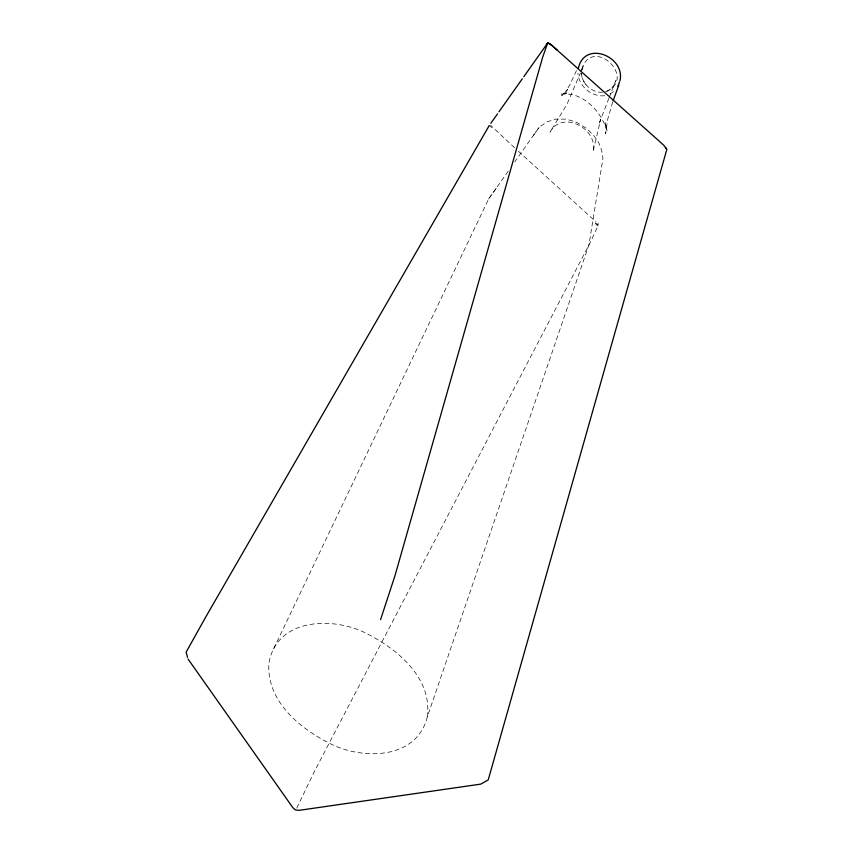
<?xml version="1.0" encoding="UTF-8"?>
<svg xmlns="http://www.w3.org/2000/svg" width="853" height="853" viewBox="0 0 853 853"><rect width="100%" height="100%" fill="white"/><g stroke="black" fill="none" stroke-linecap="round" stroke-linejoin="round"><path stroke-width="0.64" stroke-dasharray="4.26 3.2" d="M427.3 716.904C432.61 676.973 395.771 647.651 363.623 632.052C330.367 616.41 275.69 618.969 268.855 663.847C266.733 702.435 301.567 729.912 333.033 745.053C365.425 759.895 416.957 758.775 427.3 716.904L588.975 244.651L602.954 158.327L601.685 150.469L598.774 142.792L593.645 135.275L585.776 127.918L576.212 122.075L566.051 119.132L556.007 119.068L546.816 121.883L539.117 127.353L514.775 161.878M296.759 808.068L314.416 771.464L590.425 242.135L597.932 225.949L598.134 223.123M612.678 102.051L607.528 119.9L605.651 133.686L606.12 127.907L605.118 122.043L607.027 130.402C600.907 111.327 582.887 91.452 561.263 94.129L566.882 92.913L561.7 95.621L567.671 89.416L564.217 94.086L569.665 85.129L576.713 70.063M581.853 70.127L583.452 65.841L580.882 71.833M581.746 69.21C592.291 35.357 638.023 78.007 605.971 91.559M608.893 98.308L598.966 123.888L600.661 119.527L593.038 151.706C598.678 129.006 562.308 109.397 550.078 132.098L567.032 104.162L580.371 73.027M609.149 97.658L615.759 80.63L614.384 84.458L611.622 88.275L607.912 90.898L603.551 92.241M273.738 648.579L488.62 199.026L496.51 187.767M533.562 135.275L539.117 127.353M488.62 199.026L508.687 170.504M609.98 94.097L614.501 90.908M602.559 92.241C592.547 93.105 582.034 84.084 581.565 73.635M604.67 95.739C591.609 97.178 578.718 86.142 577.918 73.059M489.164 125.658L491.669 127.513M595.533 222.846L598.028 224.936M514.604 147.804L490.496 125.146M518.453 151.312L595.884 221.791M595.223 223.475L597.932 225.949M585.862 84.564L583.58 81.12M581.362 73.305L581.991 77.186"/><path stroke-width="1.28" d="M619.896 81.024C625.889 56.639 584.785 39.675 578.366 68.165M380.587 619.577L394.971 575.711L542.593 57.46L547.765 42.65L550.771 44.719L548.042 42.842L546.57 44.153M613.094 100.835L618.83 85.076M617.871 86.249L619.491 82.069M497.502 113.854L490.816 123.29M498.973 111.775L522.281 78.839M523.785 76.717L546.816 44.239M546.378 44.345L547.765 42.65M489.164 125.658L205.818 616.879L186.125 652.161L187.521 657.322M548.586 43.311L550.878 44.505L657.29 139.423L663.805 145.277L666.875 149.286L488.225 779.909L480.772 784.12L299.019 810.35L295.554 809.987L292.92 807.77L188.023 659.006M550.953 44.58L557.372 50.295M666.385 148.678L665.383 147.537"/></g></svg>
